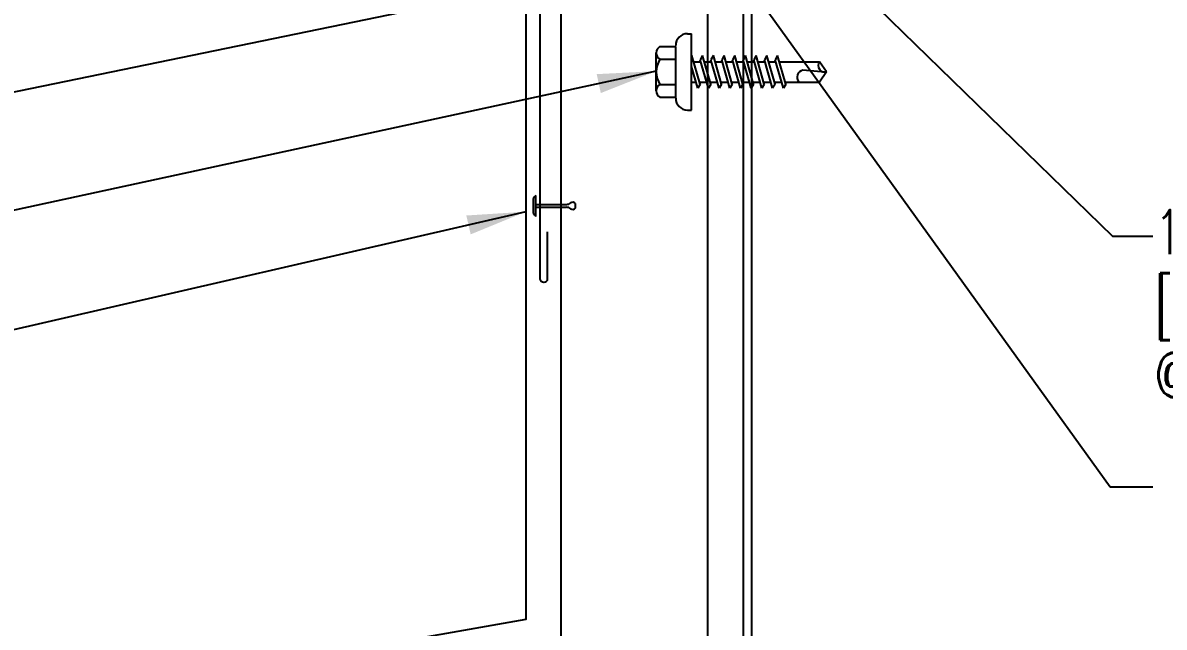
# Model space of a CAD drawing. Header units: inches. Extents: x 9.4 to 51.9, y 11.4 to 60.1.
# Drawn here: x 25.96 to 35.66, y 21.71 to 26.85 of the extents above; entities that cross this region are included whole.
import ezdxf

# ---------------------------------------------------------------- set-up
doc = ezdxf.new("R2010")
doc.units = ezdxf.units.IN
doc.header["$MEASUREMENT"] = 0
for name, color, linetype in [('FASTENER', 9, 'Continuous'), ('PANEL', 11, 'Continuous'), ('STLA', 10, 'Continuous'), ('TEXT', 2, 'Continuous'), ('TRIM', 6, 'Continuous')]:
    doc.layers.add(name, color=color, linetype=linetype)
doc.styles.add('TEXT', font='SIMPLEX', dxfattribs={"width": 0.75, "height": 6})
doc.styles.add('TEXT1', font='ROMANS.shx', dxfattribs={"width": 0.75, "height": 0.375})
doc.dimstyles.new('DETAIL$7', dxfattribs={"dimscale": 4, "dimtxt": 6, "dimasz": 0.125, "dimexe": 0.0625, "dimexo": 0.125, "dimgap": 0.0625, "dimtad": 1, "dimdec": 5, "dimzin": 3, "dimdsep": 46, "dimlunit": 4, "dimtxsty": 'TEXT', "dimblk": 'ARCHTICK', "dimcen": 0.0625, "dimclrd": 7, "dimclre": 7, "dimclrt": 2, "dimadec": 0, "dimazin": 0, "dimtfac": 0.666667, "dimtdec": 5, "dimtmove": 0, "dimatfit": 3, "dimfxl": 0, "dimfrac": 2, "dimtolj": 1, "dimtzin": 3, "dimarcsym": 0})

# ---------------------------------------------------------------- blocks, each defined once
blk = doc.blocks.new('FD-F14A')
at = {"layer": 'TEXT', "style": 'TEXT1', "width": 0.75}
for s, p in [('1/8 x 3/8 POP RIVET', (0.0047, -0.0408)), ('[FASTENER #14A]', (0.0047, -0.1926))]:
    blk.add_text(s, height=0.09375, dxfattribs=at).set_placement(p)
blk.add_attdef('(QUANTITY)', (0.0047, -0.3444), '', height=0.0938, dxfattribs=at)
blk = doc.blocks.new('_ArchTick')
at = {"color": 0, "linetype": 'ByBlock', "const_width": 0.15}
blk.add_lwpolyline([(-0.5, -0.5), (0.5, 0.5)], dxfattribs=at)
blk = doc.blocks.new('fm3')
at = {"layer": 'FASTENER', "color": 12}
for p, q in [((-0.0345, 0.0179), (0.1438, 0.0179)), ((0.115, 0.0404), (-0.0057, 0.0404)), ((0.0426, 0.0179), (0.0426, -0.2427)), ((0.0667, 0.0179), (0.0667, -0.2427)), ((0.0348, -0.3197), (0.0745, -0.3197))]:
    blk.add_line(p, q, dxfattribs=at)
for centre, radius, start, end in [((0.0547, -0.0664), 0.1227, 119.47767, 136.61428), ((0.0547, -0.0664), 0.1227, 43.38572, 60.52233), ((0.0547, -0.2973), 0.03, 143.76553, 228.40377), ((-0.0199, -0.2427), 0.0625, 323.76553, 0), ((0.1292, -0.2427), 0.0625, 180, 216.23447), ((0.0547, -0.2973), 0.03, 311.59623, 36.23447)]:
    blk.add_arc(centre, radius, start, end, dxfattribs=at)
blk = doc.blocks.new('fz2')
at = {"layer": 'FASTENER'}
for p, q in [((-0.2154, 0.3051), (-0.2154, 0.1712)), ((-0.161, 0.3366), (0.161, 0.3366)), ((-0.1065, 0.3051), (-0.1065, 0.1712)), ((0.1065, 0.3051), (0.1065, 0.1712)), ((0.2154, 0.3051), (0.2154, 0.1712)), ((-0.224, 0.1712), (0.2154, 0.1712)), ((-0.324, 0.0712), (-0.324, 0.0369)), ((-0.324, 0.0369), (0.324, 0.0369)), ((-0.1392, -0.016), (0.0458, 0.0369)), ((-0.1035, -0.0361), (0.1392, 0.0333)), ((-0.0863, 0.0369), (0.0863, 0.0369)), ((-0.0863, 0.0369), (-0.0863, -0.0008)), ((0.0863, 0.0369), (0.1328, 0.0369)), ((0.0863, 0.0181), (0.0863, -0.0425)), ((0.1392, 0.0333), (0.1328, 0.0369)), ((0.324, 0.0712), (0.324, 0.0369)), ((-0.1035, -0.0361), (-0.1392, -0.016)), ((-0.1392, -0.1069), (0.1035, -0.0375)), ((-0.1035, -0.127), (0.1392, -0.0576)), ((-0.0863, -0.0311), (-0.0863, -0.0917)), ((0.0863, -0.0728), (0.0863, -0.1334)), ((0.1392, -0.0576), (0.1035, -0.0375)), ((-0.1035, -0.127), (-0.1392, -0.1069)), ((-0.1392, -0.1977), (0.1035, -0.1284)), ((-0.1035, -0.2178), (0.1392, -0.1485)), ((-0.0863, -0.122), (-0.0863, -0.1826)), ((0.0863, -0.1636), (0.0863, -0.2243)), ((0.1392, -0.1485), (0.1035, -0.1284)), ((-0.1035, -0.2178), (-0.1392, -0.1977)), ((-0.1392, -0.2886), (0.1035, -0.2193)), ((-0.1035, -0.3087), (-0.1392, -0.2886)), ((-0.1035, -0.3087), (0.1392, -0.2394)), ((-0.0863, -0.2129), (-0.0863, -0.2735)), ((0.0863, -0.2545), (0.0863, -0.3152)), ((0.1392, -0.2394), (0.1035, -0.2193)), ((-0.1392, -0.3795), (0.1035, -0.3102)), ((-0.1035, -0.3996), (-0.1392, -0.3795)), ((-0.1035, -0.3996), (0.1392, -0.3303)), ((-0.0863, -0.3038), (-0.0863, -0.3644)), ((0.0863, -0.3454), (0.0863, -0.4061)), ((0.1392, -0.3303), (0.1035, -0.3102)), ((-0.1392, -0.4704), (0.1035, -0.4011)), ((-0.1035, -0.4905), (-0.1392, -0.4704)), ((-0.1035, -0.4905), (0.1392, -0.4212)), ((-0.0863, -0.3947), (-0.0863, -0.4553)), ((0.0863, -0.4363), (0.0863, -0.497)), ((0.1392, -0.4212), (0.1035, -0.4011)), ((-0.1392, -0.5613), (0.1035, -0.492)), ((-0.1035, -0.5814), (-0.1392, -0.5613)), ((-0.1035, -0.5814), (0.1392, -0.5121)), ((-0.0863, -0.4856), (-0.0863, -0.5462)), ((-0.0863, -0.5765), (-0.0863, -0.6371)), ((0.0863, -0.5272), (0.0863, -0.5879)), ((0.1392, -0.5121), (0.1035, -0.492)), ((-0.1392, -0.6522), (0.1035, -0.5829)), ((-0.1035, -0.6723), (-0.1392, -0.6522)), ((-0.1392, -0.7431), (0.1035, -0.6738)), ((-0.1035, -0.6723), (0.1392, -0.603)), ((-0.0863, -0.6674), (-0.0863, -0.728)), ((0.0863, -0.6181), (0.0863, -0.6787)), ((0.1392, -0.603), (0.1035, -0.5829)), ((0.1392, -0.6939), (0.1035, -0.6738)), ((-0.1035, -0.7632), (-0.1392, -0.7431)), ((-0.1035, -0.7632), (0.1392, -0.6939)), ((-0.0863, -0.7583), (-0.0863, -1.0503)), ((0.0863, -0.709), (0.0863, -1.0503)), ((-0.0019, -1.0955), (0.0143, -0.9088)), ((0, -1.1111), (-0.0863, -1.0503)), ((0, -1.1111), (0.0863, -1.0503))]:
    blk.add_line(p, q, dxfattribs=at)
for centre, radius, start, end in [((-0.161, 0.2738), 0.0628, 29.87542, 150.12458), ((0, 0.141), 0.1956, 56.99743, 123.00257), ((0.161, 0.2738), 0.0628, 29.87542, 150.12458), ((-0.224, 0.0712), 0.1, 90, 180), ((0.224, 0.0712), 0.1, 0, 90), ((-0.046, -0.9207), 0.0615, 11.14455, 130.906), ((0.0544, -1.0967), 0.0563, 55.45845, 194.84539)]:
    blk.add_arc(centre, radius, start, end, dxfattribs=at)

msp = doc.modelspace()

# ---------------------------------------------------------------- linework, layer by layer
at = {"layer": 'PANEL'}
for p, q in [((30.53526, 27.5941), (30.53526, 14.33116)), ((31.78526, 14.33116), (31.78526, 27.5941))]:
    msp.add_line(p, q, dxfattribs=at)
at = {"layer": 'STLA'}
msp.add_lwpolyline([(37.19059, 28.13195), (37.05379, 28.90779, 0.4142136), (36.75005, 29.12047), (32.30089, 28.33597, 0.3639702), (32.08422, 28.07775), (32.08422, 20.55996, 0.4142136), (32.34642, 20.29776), (36.82202, 20.29776, 0.4142136), (37.08422, 20.55996), (37.08422, 21.34776), (37.00952, 21.34776), (37.00952, 20.55996, -0.4142136), (36.82202, 20.37246), (32.34642, 20.37246, -0.4142136), (32.15892, 20.55996), (32.15892, 28.07775, -0.3639702), (32.31387, 28.2624), (36.76302, 29.04691, -0.4142136), (36.98023, 28.89481), (37.11703, 28.11898)], format="xyb", close=True, dxfattribs=at)
at = {"layer": 'TRIM'}
msp.add_lwpolyline([(29.25368, 28.53977), (30.23849, 28.71342), (30.23849, 21.77974), (25.80686, 20.99833), (24.02747, 25.40245), (24.19325, 30.14956), (25.17805, 30.32321), (25.26488, 29.8308)], dxfattribs=at)
msp.add_lwpolyline([(30.42101, 25.07116), (30.42101, 24.67116, -1), (30.35993, 24.67116), (30.35993, 28.6761), (34.31945, 29.37427)], format="xyb", dxfattribs=at)

# ---------------------------------------------------------------- block references
at = {"layer": 'FASTENER', "rotation": 90}
for name, p in [('fz2', (31.68323, 26.43042)), ('fm3', (30.34063, 25.23767))]:
    msp.add_blockref(name, p, dxfattribs=at)
at = {"layer": 'TEXT', "xscale": 4, "yscale": 4, "zscale": 4}
msp.add_blockref('FD-F14A', (35.55973, 25.04581), dxfattribs=at).add_auto_attribs({'(QUANTITY)': '@ 5\'-0" O.C.'})

# ---------------------------------------------------------------- leaders
for points in [[(30.8939, 28.89315), (35.20213, 22.90652), (35.56608, 22.90652)], [(31.66939, 28.49534), (35.22419, 25.03379), (35.56608, 25.03379)], [(30.35993, 27.17892), (22.43823, 25.54904), (22.0507, 25.54904)], [(31.34665, 26.4366), (23.14871, 24.66148), (22.77732, 24.66148)], [(30.23849, 25.24243), (21.48555, 23.22524), (20.27452, 23.22524)]]:
    msp.add_leader(points, dimstyle='DETAIL$7')

doc.saveas('drawing.dxf')
